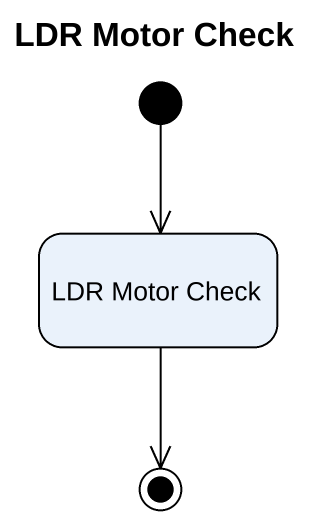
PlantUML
@startuml
title LDR Motor Check
hide empty description
state "LDR Motor Check" as LDR_Motor_Check
[*] --> LDR_Motor_Check
LDR_Motor_Check --> [*]
@enduml
